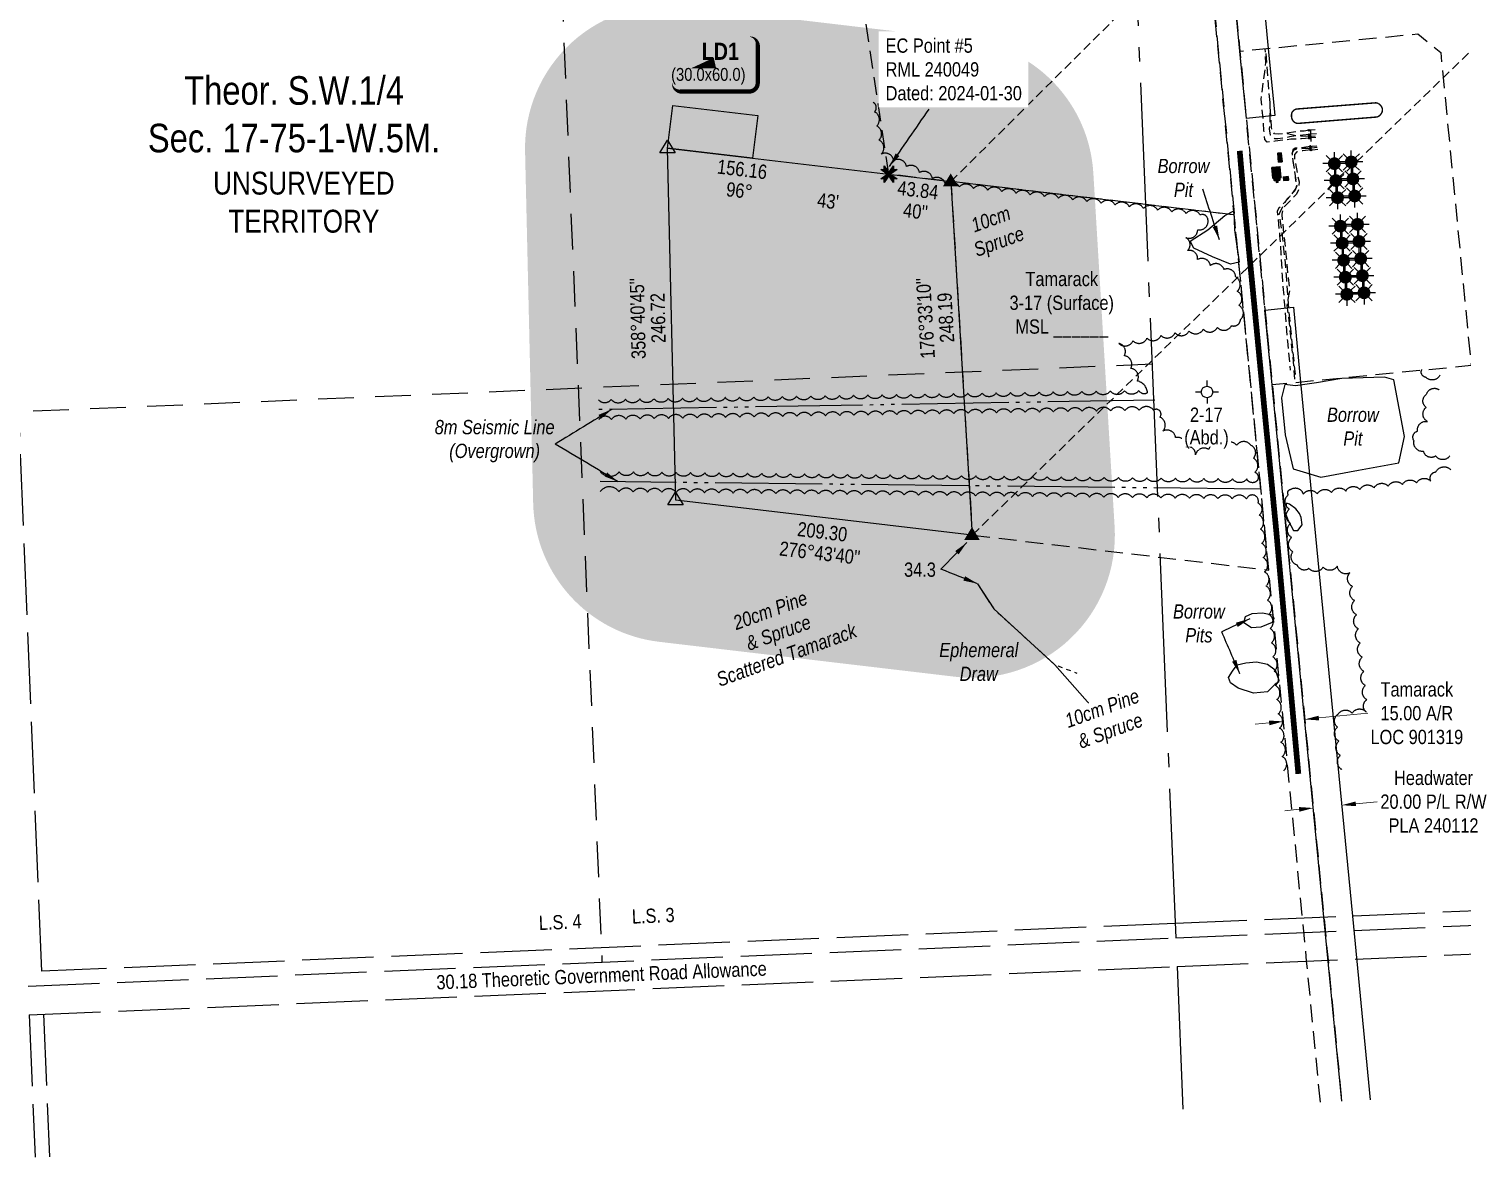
# Model space of a CAD drawing. Extents: x 679917 to 683865, y 6152986 to 6156234.
# Drawn here: x 681271 to 682276, y 6152987 to 6153778 of the extents above; entities that cross this region are included whole.
import ezdxf
from ezdxf.enums import TextEntityAlignment as Align

# ---------------------------------------------------------------- set-up
doc = ezdxf.new("R2010")
doc.units = 0
doc.header["$LTSCALE"] = 5
doc.header["$PDSIZE"] = 0.5
for name, pattern in [('0', [1, 1, 0]), ('foc-ACCESSROAD', [3.75, 2.5, -1.25]), ('foc-LSD', [8, 5, -3]), ('foc-QUARTERLINE', [33, 25, -3, 2, -3]), ('foc-SEISMIC', [20.5, 15, -1, 0.5, -1, 0.5, -1, 0.5, -1]), ('foc-TIELINE', [1.875, 1.25, -0.625]), ('foc-TOPO-ephemeral', [6.25, 3.125, -0.625, 0.625, -0.625, 0.625, -0.625]), ('foc-UNSURVEYED', [12.5, 10, -2.5]), ('UG_PIPE', [1.875, 1.25, -0.625])]:
    doc.linetypes.add(name, pattern=pattern)
doc.layers.get('Defpoints').update_dxf_attribs({"color": 9})
doc.layers.add('AS-PIPE-AG', color=7, linetype='Continuous', true_color=0x7d00fa)
doc.layers.add('AS-STRUCTURE-H', color=7, linetype='Continuous', true_color=0xa8a8a8)
for name, color, linetype in [('AS-PIPE-UG', 44, 'UG_PIPE'), ('AS-ROADS', 254, 'Continuous'), ('AS-SEISMIC', 224, 'foc-SEISMIC'), ('AS-SYMBOL', 7, 'Continuous'), ('C-AR', 13, 'foc-ACCESSROAD'), ('C-SYMBOL', 7, 'Continuous'), ('C-WS', 13, 'foc-ACCESSROAD'), ('F-RW', 190, 'Continuous'), ('F-WS', 190, 'foc-ACCESSROAD'), ('F-WS-S', 8, 'Continuous'), ('L-BD1', 253, 'Continuous'), ('L-MON', 1, 'Continuous'), ('L-QSEC', 8, 'foc-QUARTERLINE'), ('L-ROAD-T', 7, 'Continuous'), ('L-SECTION-LSD', 7, 'foc-LSD'), ('L-TIE', 7, 'foc-TIELINE'), ('L-UNS-T', 3, 'Continuous'), ('L-USEC', 7, 'foc-UNSURVEYED'), ('P-BUFFER-H 30m', 51, 'Continuous'), ('P-PROPOSED', 10, 'Continuous'), ('P-PROPOSED-H', 21, 'Continuous'), ('P-TEMP-BLOCKS', 250, 'Continuous'), ('P-TEMP-H', 41, 'Continuous'), ('P-TEMP_LOG DECK', 46, 'Continuous'), ('T-BUSH', 110, '0'), ('T-BUSH-T', 110, 'Continuous'), ('T-DRAW', 143, 'foc-TOPO-ephemeral'), ('T-WATER', 48, 'Continuous')]:
    doc.layers.add(name, color=color, linetype=linetype)
doc.layers.add('AS-STRUCTURE', color=7, linetype='Continuous', lineweight=30, true_color=0x595959)
for name, color, linetype, lineweight in [('C-AR-T', 13, 'Continuous', 9), ('C-WS-T', 13, 'Continuous', 9), ('F-RW-T', 190, 'Continuous', 9), ('T-TEXT', 48, 'Continuous', 18), ('T-TIE-T', 201, 'Continuous', 18)]:
    doc.layers.add(name, color=color, linetype=linetype, lineweight=lineweight)
doc.styles.add('100L', font='ARIALN.TTF', dxfattribs={"height": 11})
doc.styles.add('175L', font='ARIALN.TTF', dxfattribs={"height": 20})
doc.styles.add('80', font='ARIALN.TTF', dxfattribs={"height": 10})
doc.styles.add('80CG', font='ARIALN.TTF', dxfattribs={"height": 10})
doc.styles.add('80L', font='ARIALN.TTF', dxfattribs={"height": 10})
doc.styles.add('80LS', font='ARIALNI.TTF', dxfattribs={"height": 10})
doc.styles.add('BOLD', font='ARIALNB.TTF')
doc.styles.add('foc-LtypeFont', font='ARIALN.TTF', dxfattribs={"height": 7.35})
doc.linetypes.add('foc-TOPO-flowdirection-NOLINE', pattern='A,0,[">",foc-LtypeFont,S=0.3,R=0,X=0,Y=-0.945],-20,[">",foc-LtypeFont,S=0.3,R=0,X=0,Y=-0.945],0', length=20)
doc.dimstyles.new('Compass 5 000', dxfattribs={"dimscale": 5, "dimtxt": 9, "dimasz": 2, "dimexe": 0.2, "dimexo": 0.0625, "dimgap": 0.5, "dimtad": 0, "dimtih": 1, "dimtoh": 1, "dimzin": 0, "dimdsep": 46, "dimtxsty": '80CG', "dimcen": 0.1, "dimse1": 1, "dimse2": 1, "dimclrd": 256, "dimclrt": 256, "dimaunit": 1, "dimadec": 4, "dimazin": 0, "dimtfac": 0.06, "dimtofl": 0, "dimtmove": 0, "dimatfit": 1, "dimfxl": 0.2, "dimtolj": 1, "dimtzin": 0, "dimlwd": -1, "dimarcsym": 0})

# ---------------------------------------------------------------- blocks, each defined once
blk = doc.blocks.new('*D368')
at = {"layer": 'C-AR-T', "transparency": 16777216}
for p, q in [((682175.2, 6153295.1), (682209.5, 6153298.4)), ((682140.4, 6153291.7), (682130.5, 6153290.7))]:
    blk.add_line(p, q, dxfattribs=at)
for points in [[(682140.2, 6153293.3), (682140.6, 6153290), (682150.4, 6153292.7)], [(682175.1, 6153296.7), (682175.4, 6153293.4), (682165.3, 6153294.1)]]:
    blk.add_solid(points, dxfattribs=at)
at = {"layer": 'Defpoints', "color": 0, "transparency": 16777216}
for p in [(682137.7, 6153423.3), (682152.6, 6153424.7), (682165.3, 6153294.1)]:
    blk.add_point(p, dxfattribs=at)
at = {"layer": 'C-AR-T', "transparency": 16777216, "insert": (682243.9, 6153298.4), "char_height": 10, "attachment_point": 5, "style": '80CG'}
blk.add_mtext('\\A1;Tamarack\\P15.00 A/R\\PLOC 901319', dxfattribs=at)
blk = doc.blocks.new('*D370')
at = {"layer": 'Defpoints', "color": 0, "transparency": 16777216}
for p in [(682190.7, 6153239.5), (682170.8, 6153237.5), (682191.2, 6153234)]:
    blk.add_point(p, dxfattribs=at)
at = {"layer": 'F-RW-T', "transparency": 16777216}
for p, q in [((682161.4, 6153231.1), (682151.4, 6153230.1)), ((682201.2, 6153234.9), (682216, 6153236.4))]:
    blk.add_line(p, q, dxfattribs=at)
for points in [[(682161.2, 6153232.7), (682161.5, 6153229.4), (682171.3, 6153232)], [(682201, 6153236.6), (682201.3, 6153233.3), (682191.2, 6153234)]]:
    blk.add_solid(points, dxfattribs=at)
at = {"layer": 'F-RW-T', "transparency": 16777216, "insert": (682255.6, 6153236.4), "char_height": 10, "attachment_point": 5, "style": '80CG'}
blk.add_mtext('\\A1;Headwater\\P20.00 P/L R/W\\PPLA 240112', dxfattribs=at)
blk = doc.blocks.new('GAS')
h = blk.add_hatch(color=255)
h.dxf.hatch_style = 1
edge = h.paths.add_edge_path()
edge.add_arc((0, 0), 0.9, 0, 360)
for p, q in [((-0.81, 0), (-1.62, 0)), ((-0.57, 0.57), (-1.14, 1.14)), ((0, 0.81), (0, 1.62)), ((0.57, 0.57), (1.14, 1.14)), ((1.62, 0), (0.81, 0)), ((-0.57, -0.57), (-1.14, -1.14)), ((0, -0.81), (0, -1.62)), ((1.14, -1.14), (0.57, -0.57))]:
    blk.add_line(p, q)
blk.add_circle((0, 0), 0.8)
blk = doc.blocks.new('GABD')
for p, q in [((-0.81, 0), (-1.62, 0)), ((0, 0.81), (0, 1.62)), ((1.62, 0), (0.81, 0)), ((0, -0.81), (0, -1.62))]:
    blk.add_line(p, q)
blk.add_circle((0, 0), 0.8)
blk = doc.blocks.new('STRIA')
blk.add_hatch(color=255).paths.add_polyline_path([(-0.04, 1.52), (-1.47, -0.87), (1.39, -0.87)])
blk = doc.blocks.new('STRIAA')
blk.add_blockref('STRIA', (0, 0))
blk = doc.blocks.new('STRIB')
at = {"color": 1}
blk.add_solid([(-1.12, -0.67), (-0.04, 1.13), (1.04, -0.67)], dxfattribs=at)
blk = doc.blocks.new('STRIBB')
blk.add_blockref('STRIB', (0, 0))
blk = doc.blocks.new('STRICC')
for name in ['STRIAA', 'STRIBB']:
    blk.add_blockref(name, (0, 0))
blk = doc.blocks.new('fdspike')
blk.add_blockref('STRICC', (0, 0))
blk = doc.blocks.new('TRIA')
blk.add_hatch(color=255).paths.add_polyline_path([(-0.04, 1.52), (-1.47, -0.87), (1.39, -0.87)])
blk = doc.blocks.new('TRIAA')
blk.add_blockref('TRIA', (0, 0))
blk = doc.blocks.new('TRIB')
at = {"color": 1}
blk.add_lwpolyline([(-1.12, -0.67), (-0.04, 1.13), (1.04, -0.67)], close=True, dxfattribs=at)
blk = doc.blocks.new('TRIBB')
blk.add_blockref('TRIB', (0, 0))
blk = doc.blocks.new('TRICC')
for name in ['TRIAA', 'TRIBB']:
    blk.add_blockref(name, (0, 0))
blk = doc.blocks.new('plspike')
blk.add_blockref('TRICC', (0, 0))
blk = doc.blocks.new('TEMP')
h = blk.add_hatch(color=255)
h.dxf.hatch_style = 1
h.paths.add_polyline_path([(0, 0.25), (-0.67, 1.15), (-0.67, 0.67), (-1.15, 0.67), (-0.25, 0), (-1.15, -0.67), (-0.67, -0.67), (-0.67, -1.15), (0, -0.25), (0.67, -1.15), (0.67, -0.67), (1.15, -0.67), (0.25, 0), (1.15, 0.67), (0.67, 0.67), (0.67, 1.15)])
h.paths.add_polyline_path([(0.57, 0.85), (0.57, 0.57), (0.85, 0.57), (0.08, 0), (0.85, -0.57), (0.57, -0.57), (0.57, -0.85), (0, -0.08), (-0.57, -0.85), (-0.57, -0.57), (-0.85, -0.57), (-0.08, 0), (-0.85, 0.57), (-0.57, 0.57), (-0.57, 0.85), (0, 0.08)], flags=16)
h = blk.add_hatch(color=1)
h.dxf.hatch_style = 1
h.paths.add_polyline_path([(0, 0.08), (-0.57, 0.85), (-0.57, 0.57), (-0.85, 0.57), (-0.08, 0), (-0.85, -0.57), (-0.57, -0.57), (-0.57, -0.85), (0, -0.08), (0.57, -0.85), (0.57, -0.57), (0.85, -0.57), (0.08, 0), (0.85, 0.57), (0.57, 0.57), (0.57, 0.85)])
at = {"color": 1}
for p, q in [((-0.08, 0), (0.08, 0)), ((0, 0.08), (0, -0.08))]:
    blk.add_line(p, q, dxfattribs=at)
at = {"color": 255, "flags": 128}
blk.add_lwpolyline([(-0.25, 0), (-1.15, 0.67), (-0.67, 0.67), (-0.67, 1.15), (0, 0.25), (0.67, 1.15), (0.67, 0.67), (1.15, 0.67), (0.25, 0), (1.15, -0.67), (0.67, -0.67), (0.67, -1.15), (0, -0.25), (-0.67, -1.15), (-0.67, -0.67), (-1.15, -0.67)], close=True, dxfattribs=at)
at = {"color": 1, "flags": 128}
blk.add_lwpolyline([(-0.08, 0), (-0.85, 0.57), (-0.57, 0.57), (-0.57, 0.85), (0, 0.08), (0.57, 0.85), (0.57, 0.57), (0.85, 0.57), (0.08, 0), (0.85, -0.57), (0.57, -0.57), (0.57, -0.85), (0, -0.08), (-0.57, -0.85), (-0.57, -0.57), (-0.85, -0.57)], close=True, dxfattribs=at)
blk = doc.blocks.new('*U474')
at = {"true_color": 0xff8aff}
h = blk.add_hatch(color=211, dxfattribs=at)
edge = h.paths.add_edge_path()
edge.add_line((-24, -20), (24, -20))
edge.add_arc((24, -14), 6, 270, 360)
edge.add_line((30, -14), (30, 12.5))
edge.add_arc((24, 12.5), 6, 0, 90)
edge.add_line((24, 18.5), (-24, 18.5))
edge.add_arc((-24, 12.5), 6, 90, 180)
edge.add_line((-30, 12.5), (-30, -14))
edge.add_arc((-24, -14), 6, 180, 270)
at = {"color": 250, "flags": 128}
blk.add_lwpolyline([(-24, -20, 3, 3, 0), (24, -20, 3, 3, 0.414214), (30, -14, 3, 3, 0), (30, 12.5, 3, 0, 0.414214), (24, 18.5, 0, 0, 0), (-24, 18.5, 0, 0, 0.414214), (-30, 12.5, 0, 0, 0), (-30, -14, 0, 3, 0.414214)], format="xyseb", close=True, dxfattribs=at)
at = {"flags": 128}
blk.add_lwpolyline([(-16.7, -3.7, 0, 7.5, 0), (0, 0, 0, 0, 0)], format="xyseb", dxfattribs=at)
at = {"color": 250}
for tag, p, height, style in [('TEMP_AREA_W1_001', (-9.2, 2.2), 12, 'BOLD'), ('ENTER_TEXT_001', (-30.7, -12.5), 9, '80')]:
    blk.add_attdef(tag, p, '', height=height, dxfattribs=dict(at, style=style))
blk = doc.blocks.new('RISER')
h = blk.add_hatch(color=255)
h.dxf.hatch_style = 1
edge = h.paths.add_edge_path()
edge.add_arc((0, 0), 0.7, 0, 360)
blk.add_hatch(color=13).paths.add_polyline_path([(0.6, -0.2), (-0.6, -0.2, 0.774597)])
at = {"color": 13}
blk.add_line((-0.6, -0.2), (0.6, -0.2), dxfattribs=at)
blk.add_circle((0, 0), 0.6, dxfattribs=at)

msp = doc.modelspace()

# ---------------------------------------------------------------- hatches: boundary and pattern name
at = {"layer": 'AS-STRUCTURE-H'}
h = msp.add_hatch(color=256, dxfattribs=at)
h.dxf.hatch_style = 1
h.paths.add_polyline_path([(682149.432, 6153684.834), (682148.851, 6153690.923), (682146.503, 6153690.852), (682146.969, 6153684.621)])
h = msp.add_hatch(color=256, dxfattribs=at)
h.dxf.hatch_style = 1
h.paths.add_polyline_path([(682142.314, 6153680.909), (682142.944, 6153673.376), (682148.585, 6153673.686), (682147.968, 6153681.317)])
h = msp.add_hatch(color=256, dxfattribs=at)
h.dxf.hatch_style = 1
h.paths.add_polyline_path([(682147.826, 6153673.644), (682147.925, 6153672.003), (682146.468, 6153671.872), (682146.507, 6153670.463), (682145.435, 6153670.397), (682145.343, 6153671.793), (682143.866, 6153671.707), (682143.677, 6153673.416)])
h = msp.add_hatch(color=256, dxfattribs=at)
h.dxf.hatch_style = 1
h.paths.add_polyline_path([(682153.699, 6153674.398), (682150.424, 6153674.137), (682150.677, 6153671.578), (682153.862, 6153671.848)])
at = {"layer": 'P-BUFFER-H 30m'}
h = msp.add_hatch(color=256, dxfattribs=at)
h.dxf.hatch_style = 1
h.paths.add_polyline_path([(682017.117, 6153676.987, 0.36311153), (681929.022, 6153770.276), (681730.421, 6153793.701, 0.45597667), (681618.746, 6153692.097), (681624.43, 6153445.473, 0.37364839), (681712.68, 6153348.477), (681920.516, 6153323.962, 0.46723137), (682032.037, 6153429.274)])
h.paths.add_polyline_path([(681932.229, 6153423.262), (681724.393, 6153447.777), (681718.708, 6153694.401), (681917.309, 6153670.975)], flags=16)
at = {"layer": 'P-PROPOSED-H'}
h = msp.add_hatch(color=256, dxfattribs=at)
h.dxf.hatch_style = 1
h.paths.add_polyline_path([(681917.309, 6153670.975), (681932.229, 6153423.262), (681724.393, 6153447.777), (681718.708, 6153694.401), (681917.297, 6153670.977)])
at = {"layer": 'P-TEMP-H'}
h = msp.add_hatch(color=256, dxfattribs=at)
h.dxf.hatch_style = 1
h.paths.add_polyline_path([(681778.288, 6153687.373), (681718.708, 6153694.401), (681722.222, 6153724.191), (681781.802, 6153717.163)])

# ---------------------------------------------------------------- linework, layer by layer
at = {"layer": 'AS-PIPE-AG', "flags": 128}
for points in [[(682168.34, 6153706.942), (682169.393, 6153707.133), (682172.698, 6153707.389)], [(682173.483, 6153704.368), (682169.633, 6153704.049), (682168.487, 6153703.896)], [(682168.559, 6153702.658), (682169.841, 6153702.743), (682172.699, 6153703.011)], [(682173.06, 6153701.874), (682169.717, 6153701.548), (682168.599, 6153701.49)], [(682169.427, 6153706.896), (682169.665, 6153698.916)], [(682174.098, 6153694.719), (682170.397, 6153694.314), (682169.267, 6153694.231)], [(682169.362, 6153695.534), (682170.464, 6153695.633), (682173.702, 6153695.867)], [(682169.628, 6153693.085), (682170.709, 6153693.189), (682174.556, 6153693.591)]]:
    msp.add_lwpolyline(points, dxfattribs=at)
at = {"layer": 'AS-PIPE-UG', "flags": 128}
for points in [[(682168.586, 6153701.42), (682163.07, 6153700.871), (682155.544, 6153700.638), (682144.618, 6153699.18), (682139.089, 6153698.646), (682137.3, 6153700.352), (682136.66, 6153706.827), (682136.353, 6153713.27), (682134.779, 6153728.75), (682138.145, 6153754.051), (682137.553, 6153764.026)], [(682168.299, 6153706.9), (682165.002, 6153706.309), (682161.238, 6153706.103), (682150.156, 6153704.395), (682146.638, 6153704.083), (682144.223, 6153704.493), (682142.727, 6153706.147), (682141.961, 6153709.099), (682141.025, 6153725.839), (682138.788, 6153753.91), (682138.142, 6153763.777)], [(682168.416, 6153703.818), (682163.897, 6153703.412), (682159.228, 6153702.904), (682154.712, 6153702.365), (682151.173, 6153701.495), (682146.416, 6153700.776), (682144.369, 6153700.789), (682141.408, 6153703.512), (682140.698, 6153707.838), (682141.103, 6153711.021), (682141.15, 6153726.214)], [(682168.525, 6153702.59), (682159.792, 6153702.754), (682153.281, 6153704.293), (682151.198, 6153704.602)], [(682169.22, 6153694.215), (682163.716, 6153694.057), (682159.259, 6153693.635), (682157.338, 6153692.766), (682156.439, 6153690.776), (682157.077, 6153684.925), (682158.279, 6153677.387), (682158.937, 6153671.584), (682159.362, 6153668.591), (682158.965, 6153666.208), (682157.408, 6153663.97), (682155.698, 6153661.848), (682153.058, 6153658.737), (682151.44, 6153656.616), (682147.243, 6153652.222), (682146.072, 6153650.275), (682146.362, 6153646.417), (682147.712, 6153633.036), (682148.653, 6153620.049), (682149.391, 6153605.044), (682150.285, 6153595.001), (682151.022, 6153584.767), (682152.234, 6153571.792), (682153.138, 6153559.089), (682155.097, 6153538.813)], [(682169.221, 6153695.522), (682163.068, 6153694.684), (682158.652, 6153694.305), (682156.932, 6153693.28), (682156.297, 6153690.116), (682157.757, 6153680.002), (682159.733, 6153668.044), (682158.424, 6153664.519), (682154.907, 6153660.557), (682151.457, 6153656.418), (682147.189, 6153647.936), (682149.086, 6153636.228), (682151.28, 6153617.042), (682152.215, 6153605.684), (682154.084, 6153580.049), (682155.962, 6153561.91), (682158.697, 6153534.378)], [(682169.625, 6153693.079), (682163.975, 6153692.542), (682159.879, 6153691.711), (682158.218, 6153689.796), (682158.124, 6153686.481), (682161.323, 6153670.704), (682161.04, 6153665.333), (682159.471, 6153662.139), (682154.076, 6153656.413), (682150.2, 6153652.368), (682149.216, 6153648.196), (682149.789, 6153641.784), (682150.676, 6153632.961), (682152.129, 6153619.991), (682153.457, 6153605.174), (682154.715, 6153595.538), (682152.871, 6153584.147), (682154.309, 6153571.693), (682155.65, 6153559.704), (682157.724, 6153539.588), (682158.051, 6153532.269)]]:
    msp.add_lwpolyline(points, dxfattribs=at)
at = {"layer": 'AS-ROADS', "const_width": 4, "flags": 128}
msp.add_lwpolyline([(682160.842, 6153255.904), (682145.284, 6153426.897), (682121.946, 6153666.687), (682119.728, 6153692.493)], dxfattribs=at)
at = {"layer": 'AS-SEISMIC', "flags": 128}
for points in [[(682060.301, 6153517.79), (681670.339, 6153511.128)], [(682134.571, 6153455.443), (681671.503, 6153460.722)]]:
    msp.add_lwpolyline(points, dxfattribs=at)
at = {"layer": 'AS-STRUCTURE', "const_width": 1, "flags": 128}
msp.add_lwpolyline([(682160.135, 6153711.66, -0.118421), (682157.994, 6153712.605, -0.08954864), (682156.523, 6153714.475, -0.15328362), (682156.207, 6153718.878, -0.15065303), (682157.725, 6153720.905, -0.12894892), (682159.701, 6153721.78), (682179.363, 6153723.325), (682215.349, 6153726.144, -0.08203795), (682216.888, 6153725.603, -0.12826505), (682218.702, 6153724.048, -0.15885654), (682219.757, 6153721.471, -0.15269846), (682219.251, 6153719.061, -0.08978344), (682217.663, 6153717.123, -0.10982891), (682215.968, 6153716.177)], format="xyb", close=True, dxfattribs=at)
at = {"layer": 'AS-STRUCTURE', "flags": 128}
for points in [[(682149.432, 6153684.834), (682148.851, 6153690.923), (682146.503, 6153690.852), (682146.969, 6153684.621)], [(682142.314, 6153680.909), (682142.944, 6153673.376), (682148.585, 6153673.686), (682147.968, 6153681.317)], [(682147.826, 6153673.644), (682147.925, 6153672.003), (682146.468, 6153671.872), (682146.507, 6153670.463), (682145.435, 6153670.397), (682145.343, 6153671.793), (682143.866, 6153671.707), (682143.677, 6153673.416)], [(682153.699, 6153674.398), (682150.424, 6153674.137), (682150.677, 6153671.578), (682153.862, 6153671.848)]]:
    msp.add_lwpolyline(points, close=True, dxfattribs=at)
at = {"layer": 'C-AR', "flags": 128}
msp.add_lwpolyline([(682176.255, 6153025.973), (682166.665, 6153124.75), (682163.745, 6153154.826), (682115.91, 6153647.55), (682100.1, 6153810.4), (682092.87, 6153886.35), (682087.111, 6153946.843), (682077.623, 6154046.522), (682072.482, 6154100.519), (682070.107, 6154120.456), (682064.24, 6154180.945), (682063.92, 6154205.349), (682079.24, 6154197.462), (682079.229, 6154181.8), (682085.607, 6154120.91), (682087.507, 6154100.959), (682092.553, 6154047.943), (682102.117, 6153947.474), (682119.837, 6153762.32), (682142.542, 6153528.444), (682178.753, 6153155.457), (682181.673, 6153125.382), (682191.261, 6153026.617)], dxfattribs=at)
at = {"layer": 'C-WS', "flags": 128}
msp.add_lwpolyline([(681932.235, 6153423.254), (682140.075, 6153398.746), (682115.921, 6153647.546), (681917.319, 6153670.965)], close=True, dxfattribs=at)
at = {"layer": 'F-RW'}
msp.add_lwpolyline([(682144.311, 6153717.179), (682124.407, 6153715.246), (682119.837, 6153762.32), (682102.117, 6153947.474), (682092.553, 6154047.943), (682087.507, 6154100.959), (682087.24, 6154103.756), (682107.273, 6154104.335), (682107.539, 6154101.546), (682112.461, 6154049.838), (682122.126, 6153948.316), (682134.936, 6153813.749), (682139.741, 6153764.253), (682144.311, 6153717.179)], close=True, dxfattribs=at)
msp.add_lwpolyline([(682191.261, 6153026.617), (682178.753, 6153155.457), (682142.542, 6153528.444), (682137.448, 6153580.917), (682157.352, 6153582.85), (682162.446, 6153530.377), (682198.763, 6153156.299), (682211.269, 6153027.476)], dxfattribs=at)
at = {"layer": 'F-WS'}
msp.add_lwpolyline([(682100.1, 6153810.4), (682115.91, 6153647.55), (681873.78, 6153676.11), (681843.42, 6153875), (682092.87, 6153886.35), (682100.1, 6153810.4)], close=True, dxfattribs=at)
msp.add_lwpolyline([(682100.1, 6153810.4), (682115.91, 6153647.55), (681873.78, 6153676.11), (681843.42, 6153875), (682092.87, 6153886.35), (682100.1, 6153810.4)], close=True, dxfattribs=at)
at = {"layer": 'F-WS', "flags": 128}
msp.add_lwpolyline([(682142.542, 6153528.444), (682119.837, 6153762.32), (682244.612, 6153774.436), (682260.646, 6153761.428), (682281.95, 6153541.983), (682142.542, 6153528.444)], close=True, dxfattribs=at)
at = {"layer": 'L-QSEC', "flags": 128}
for points in [[(682043.245, 6153904.971), (682074.955, 6153141.025)], [(682075.789, 6153120.927), (682079.935, 6153021.025)]]:
    msp.add_lwpolyline(points, dxfattribs=at)
at = {"layer": 'L-SECTION-LSD', "flags": 128}
for points in [[(681639.348, 6153928.004), (681672.64, 6153124.099)], [(682058.271, 6153542.971), (681253.728, 6153509.122)]]:
    msp.add_lwpolyline(points, dxfattribs=at)
at = {"layer": 'L-TIE'}
for p, q in [((682670.239, 6154139.619), (681932.229, 6153423.262)), ((682380.741, 6154131.129), (681917.309, 6153670.975))]:
    msp.add_line(p, q, dxfattribs=at)
at = {"layer": 'L-USEC', "flags": 128}
for points in [[(681279.969, 6153117.643), (681247.167, 6153911.504)], [(682311.976, 6153161.061), (682074.537, 6153151.073)], [(682074.537, 6153151.073), (681279.969, 6153117.643)], [(682074.944, 6153141.024), (682312.695, 6153151.026)], [(681270.337, 6153107.173), (682074.944, 6153141.024)], [(682075.789, 6153120.927), (682314.134, 6153130.954)], [(681271.167, 6153087.076), (682075.789, 6153120.927)], [(681271.168, 6153087.06), (681275.291, 6152987.277)], [(681281.215, 6153087.499), (681285.338, 6152987.709)]]:
    msp.add_lwpolyline(points, dxfattribs=at)
at = {"layer": 'P-PROPOSED', "flags": 128}
msp.add_lwpolyline([(681917.309, 6153670.975), (681932.229, 6153423.262), (681724.393, 6153447.777), (681718.708, 6153694.401), (681917.297, 6153670.977)], close=True, dxfattribs=at)
at = {"layer": 'P-TEMP_LOG DECK', "flags": 128}
msp.add_lwpolyline([(681778.288, 6153687.373), (681718.708, 6153694.401), (681722.222, 6153724.191), (681781.802, 6153717.163)], close=True, dxfattribs=at)
at = {"layer": 'T-BUSH', "flags": 128}
for points in [[(682055.054, 6153522.935, 0.34212399), (682047.983, 6153531.193, 0.52056705), (682043.4, 6153540.08, 0.52056705), (682038.817, 6153548.967, 0.52056705), (682035.056, 6153557.453, 0.52056705), (682044.879, 6153559.317, 0.52056705), (682054.703, 6153561.181, 0.52056705), (682064.526, 6153563.045, 0.52056705), (682074.35, 6153564.909, 0.52056705), (682084.253, 6153566.262, 0.52056705), (682094.178, 6153567.479, 0.52056705), (682104.1, 6153568.712, 0.52056705), (682114.012, 6153570.032, 0.52056705), (682120.241, 6153574.256, 0.52056705), (682119.153, 6153584.195, 0.52056705), (682118.03, 6153594.131, 0.52056705), (682116.908, 6153604.066, 0.52056705), (682108.809, 6153609.332, 0.52056705), (682099.199, 6153612.095, 0.52056705), (682090.219, 6153616.297, 0.52056705), (682083.112, 6153622.587, 0.52056705), (682082.033, 6153631.572, 0.52056705), (682090.282, 6153637.223, 0.52056705), (682097.511, 6153643.951, 0.52056705), (682091.989, 6153647.564, 0.52056705), (682082.038, 6153648.535, 0.52056705), (682072.107, 6153649.699, 0.52056705), (682062.181, 6153650.906, 0.52056705), (682052.256, 6153652.113, 0.52056705), (682042.33, 6153653.321, 0.52056705), (682032.404, 6153654.528, 0.52056705), (682022.478, 6153655.735, 0.52056705), (682012.553, 6153656.942, 0.52056705), (682002.625, 6153658.131, 0.52056705), (681992.693, 6153659.287, 0.52056705), (681982.761, 6153660.443, 0.52056705), (681972.829, 6153661.599, 0.52056705), (681962.897, 6153662.755, 0.52056705), (681952.964, 6153663.897, 0.52056705), (681943.024, 6153664.978, 0.52056705), (681933.083, 6153666.06, 0.52056705), (681923.143, 6153667.141, 0.52056705), (681913.387, 6153668.887, 0.52056705), (681904.311, 6153673.083, 0.52056705), (681895.235, 6153677.278, 0.52056705), (681886.159, 6153681.474, 0.52056705), (681877.083, 6153685.67, 0.52056705), (681868.418, 6153690.176, 0.52056705), (681866.854, 6153700.052, 0.52056705), (681865.29, 6153709.928, 0.52056705), (681863.725, 6153719.804, 0.52056705), (681862.667, 6153726.483)], [(682260.225, 6153535.391, -0.52056705), (682250.364, 6153533.74, -0.52056705), (682247.391, 6153539.26, -0.52056705)], [(682055.054, 6153522.935, -0.46192101), (682049.027, 6153524.597, -0.52056705), (682039.03, 6153524.427, -0.52056705), (682029.032, 6153524.256, -0.52056705), (682019.035, 6153524.085, -0.52056705), (682009.037, 6153523.914, -0.52056705), (681999.04, 6153523.743, -0.52056705), (681989.043, 6153523.573, -0.52056705), (681979.045, 6153523.402, -0.52056705), (681969.048, 6153523.231, -0.52056705), (681959.05, 6153523.06, -0.52056705), (681949.053, 6153522.889, -0.52056705), (681939.055, 6153522.719, -0.52056705), (681929.058, 6153522.548, -0.52056705), (681919.061, 6153522.377, -0.52056705), (681909.063, 6153522.206, -0.52056705), (681899.066, 6153522.036, -0.52056705), (681889.068, 6153521.865, -0.52056705), (681879.071, 6153521.694, -0.52056705), (681869.073, 6153521.523, -0.52056705), (681859.076, 6153521.352, -0.52056705), (681849.079, 6153521.182, -0.52056705), (681839.081, 6153521.011, -0.52056705), (681829.084, 6153520.84, -0.52056705), (681819.086, 6153520.669, -0.52056705), (681809.089, 6153520.498, -0.52056705), (681799.091, 6153520.328, -0.52056705), (681789.094, 6153520.157, -0.52056705), (681779.097, 6153519.986, -0.52056705), (681769.099, 6153519.815, -0.52056705), (681759.102, 6153519.645, -0.52056705), (681749.104, 6153519.474, -0.52056705), (681739.107, 6153519.303, -0.52056705), (681729.109, 6153519.132, -0.52056705), (681719.112, 6153518.961, -0.52056705), (681709.115, 6153518.791, -0.52056705), (681699.117, 6153518.62, -0.52056705), (681689.12, 6153518.449, -0.52056705), (681679.122, 6153518.278, -0.52056705), (681670.22, 6153518.126)], [(682267.107, 6153478.807, -0.52056705), (682257.11, 6153478.628, -0.52056705), (682248.618, 6153481.903, -0.52056705), (682241.943, 6153489.348, -0.52056705), (682244.374, 6153496.098, -0.52056705), (682251.293, 6153502.781, -0.52056705), (682250.376, 6153512.738, -0.52056705), (682250.718, 6153521.889, -0.52056705), (682259.571, 6153525.032, -0.52056705)], [(682059.264, 6153510.772, 0.52056705), (682049.266, 6153510.601, 0.52056705), (682039.269, 6153510.43, 0.52056705), (682029.271, 6153510.259, 0.52056705), (682019.274, 6153510.089, 0.52056705), (682009.277, 6153509.918, 0.52056705), (681999.279, 6153509.747, 0.52056705), (681989.282, 6153509.576, 0.52056705), (681979.284, 6153509.405, 0.52056705), (681969.287, 6153509.235, 0.52056705), (681959.289, 6153509.064, 0.52056705), (681949.292, 6153508.893, 0.52056705), (681939.295, 6153508.722, 0.52056705), (681929.297, 6153508.551, 0.52056705), (681919.3, 6153508.381, 0.52056705), (681909.302, 6153508.21, 0.52056705), (681899.305, 6153508.039, 0.52056705), (681889.307, 6153507.868, 0.52056705), (681879.31, 6153507.698, 0.52056705), (681869.313, 6153507.527, 0.52056705), (681859.315, 6153507.356, 0.52056705), (681849.318, 6153507.185, 0.52056705), (681839.32, 6153507.014, 0.52056705), (681829.323, 6153506.844, 0.52056705), (681819.325, 6153506.673, 0.52056705), (681809.328, 6153506.502, 0.52056705), (681799.331, 6153506.331, 0.52056705), (681789.333, 6153506.16, 0.52056705), (681779.336, 6153505.99, 0.52056705), (681769.338, 6153505.819, 0.52056705), (681759.341, 6153505.648, 0.52056705), (681749.343, 6153505.477, 0.52056705), (681739.346, 6153505.307, 0.52056705), (681729.349, 6153505.136, 0.52056705), (681719.351, 6153504.965, 0.52056705), (681709.354, 6153504.794, 0.52056705), (681699.356, 6153504.623, 0.52056705), (681689.359, 6153504.453, 0.52056705), (681679.361, 6153504.282, 0.52056705), (681670.459, 6153504.13)], [(682132.356, 6153461.821, 0.49573972), (682130.351, 6153467.177, 0.52056705), (682129.362, 6153477.127, 0.52056705), (682127.557, 6153486.174, 0.52056705), (682117.558, 6153486.15, 0.52056705), (682107.599, 6153485.712, 0.52056705), (682097.949, 6153483.269, 0.52056705), (682088.734, 6153479.386, 0.52056705), (682082.069, 6153485.071, 0.52056705), (682074.801, 6153491.578, 0.52056705), (682065.896, 6153496.127, 0.52056705), (682063.83, 6153505.893, 0.86486657), (682059.264, 6153510.772)], [(682191.311, 6153258.946, -0.52056705), (682190.293, 6153268.892, -0.52056705), (682189.274, 6153278.839, -0.52056705), (682188.256, 6153288.786, -0.52056705), (682188.576, 6153297.618, -0.52056705), (682198.544, 6153298.412, -0.52056705), (682208.511, 6153299.207, -0.52056705), (682208.912, 6153307.913, -0.52056705), (682207.822, 6153317.852, -0.52056705), (682206.731, 6153327.791, -0.52056705), (682205.614, 6153337.727, -0.52056705), (682204.269, 6153347.635, -0.52056705), (682202.924, 6153357.543, -0.52056705), (682201.579, 6153367.451, -0.52056705), (682200.234, 6153377.359, -0.52056705), (682198.889, 6153387.267, -0.52056705), (682196.912, 6153396.738, -0.52056705), (682188.122, 6153401.503, -0.52056705), (682178.21, 6153400.82, -0.52056705), (682168.253, 6153399.912, -0.52056705), (682160.199, 6153402.132, -0.52056705), (682156.97, 6153411.523, -0.52056705), (682156.162, 6153421.489, -0.52056705), (682155.354, 6153431.455, -0.52056705), (682154.546, 6153441.421, -0.52056705), (682153.738, 6153451.387, -0.52056705), (682155.611, 6153455.347, -0.52056705), (682164.199, 6153451.812, -0.52056705), (682174.169, 6153452.119, -0.52056705), (682184.119, 6153453.114, -0.52056705), (682194.066, 6153454.131, -0.52056705), (682204.009, 6153455.185, -0.52056705), (682213.941, 6153456.333, -0.52056705), (682223.874, 6153457.481, -0.52056705), (682233.807, 6153458.629, -0.52056705), (682243.74, 6153459.777, -0.52056705), (682253.672, 6153460.925, -0.52056705), (682257.259, 6153467.545, -0.52056705), (682267.825, 6153468.981, -0.52056705)], [(682132.356, 6153461.821, -0.57052612), (682124.652, 6153462.556, -0.52056705), (682114.654, 6153462.67, -0.52056705), (682104.656, 6153462.784, -0.52056705), (682094.657, 6153462.898, -0.52056705), (682084.659, 6153463.012, -0.52056705), (682074.661, 6153463.126, -0.52056705), (682064.663, 6153463.24, -0.52056705), (682054.665, 6153463.354, -0.52056705), (682044.666, 6153463.468, -0.52056705), (682034.668, 6153463.582, -0.52056705), (682024.67, 6153463.696, -0.52056705), (682014.672, 6153463.809, -0.52056705), (682004.673, 6153463.923, -0.52056705), (681994.675, 6153464.037, -0.52056705), (681984.677, 6153464.151, -0.52056705), (681974.679, 6153464.265, -0.52056705), (681964.68, 6153464.379, -0.52056705), (681954.682, 6153464.493, -0.52056705), (681944.684, 6153464.607, -0.52056705), (681934.686, 6153464.721, -0.52056705), (681924.687, 6153464.835, -0.52056705), (681914.689, 6153464.949, -0.52056705), (681904.691, 6153465.063, -0.52056705), (681894.693, 6153465.177, -0.52056705), (681884.694, 6153465.291, -0.52056705), (681874.696, 6153465.405, -0.52056705), (681864.698, 6153465.519, -0.52056705), (681854.7, 6153465.633, -0.52056705), (681844.702, 6153465.747, -0.52056705), (681834.703, 6153465.861, -0.52056705), (681824.705, 6153465.975, -0.52056705), (681814.707, 6153466.089, -0.52056705), (681804.709, 6153466.203, -0.52056705), (681794.71, 6153466.317, -0.52056705), (681784.712, 6153466.431, -0.52056705), (681774.714, 6153466.545, -0.52056705), (681764.716, 6153466.659, -0.52056705), (681754.717, 6153466.773, -0.52056705), (681744.719, 6153466.887, -0.52056705), (681734.721, 6153467.001, -0.52056705), (681724.723, 6153467.115, -0.52056705), (681714.724, 6153467.229, -0.52056705), (681704.726, 6153467.343, -0.52056705), (681694.728, 6153467.457, -0.52056705), (681684.73, 6153467.571, -0.52056705), (681671.583, 6153467.72)], [(682132.592, 6153445.635, 0.99123745), (682124.493, 6153448.558, 0.52056705), (682114.494, 6153448.672, 0.52056705), (682104.496, 6153448.786, 0.52056705), (682094.498, 6153448.9, 0.52056705), (682084.5, 6153449.014, 0.52056705), (682074.501, 6153449.128, 0.52056705), (682064.503, 6153449.242, 0.52056705), (682054.505, 6153449.356, 0.52056705), (682044.507, 6153449.47, 0.52056705), (682034.508, 6153449.584, 0.52056705), (682024.51, 6153449.698, 0.52056705), (682014.512, 6153449.812, 0.52056705), (682004.514, 6153449.926, 0.52056705), (681994.516, 6153450.04, 0.52056705), (681984.517, 6153450.154, 0.52056705), (681974.519, 6153450.268, 0.52056705), (681964.521, 6153450.382, 0.52056705), (681954.523, 6153450.496, 0.52056705), (681944.524, 6153450.61, 0.52056705), (681934.526, 6153450.724, 0.52056705), (681924.528, 6153450.838, 0.52056705), (681914.53, 6153450.952, 0.52056705), (681904.531, 6153451.066, 0.52056705), (681894.533, 6153451.18, 0.52056705), (681884.535, 6153451.294, 0.52056705), (681874.537, 6153451.408, 0.52056705), (681864.538, 6153451.522, 0.52056705), (681854.54, 6153451.636, 0.52056705), (681844.542, 6153451.749, 0.52056705), (681834.544, 6153451.863, 0.52056705), (681824.545, 6153451.977, 0.52056705), (681814.547, 6153452.091, 0.52056705), (681804.549, 6153452.205, 0.52056705), (681794.551, 6153452.319, 0.52056705), (681784.553, 6153452.433, 0.52056705), (681774.554, 6153452.547, 0.52056705), (681764.556, 6153452.661, 0.52056705), (681754.558, 6153452.775, 0.52056705), (681744.56, 6153452.889, 0.52056705), (681734.561, 6153453.003, 0.52056705), (681724.563, 6153453.117, 0.52056705), (681714.565, 6153453.231, 0.52056705), (681704.567, 6153453.345, 0.52056705), (681694.568, 6153453.459, 0.52056705), (681684.57, 6153453.573, 0.52056705), (681671.423, 6153453.723, 0.52056705)], [(682150.557, 6153258.175, 0.52056705), (682149.608, 6153268.129, 0.52056705), (682148.659, 6153278.083, 0.52056705), (682147.71, 6153288.037, 0.52056705), (682146.761, 6153297.99, 0.52056705), (682145.812, 6153307.944, 0.52056705), (682144.863, 6153317.898, 0.52056705), (682143.914, 6153327.852, 0.52056705), (682142.965, 6153337.805, 0.52056705), (682142.016, 6153347.759, 0.52056705), (682141.066, 6153357.713, 0.52056705), (682140.106, 6153367.665, 0.52056705), (682139.14, 6153377.617, 0.52056705), (682138.173, 6153387.57, 0.52056705), (682137.207, 6153397.522, 0.52056705), (682136.241, 6153407.474, 0.52056705), (682135.275, 6153417.426, 0.52056705), (682134.309, 6153427.378, 0.52056705), (682133.32, 6153437.328, 0.59491499), (682132.592, 6153445.635)]]:
    msp.add_lwpolyline(points, format="xyb", dxfattribs=at)
at = {"layer": 'T-DRAW', "color": 48, "flags": 128}
msp.add_lwpolyline([(681935.919, 6153389.187), (681947.358, 6153371.528), (681990.192, 6153332.373), (682005.575, 6153326.582)], dxfattribs=at)
at = {"layer": 'T-DRAW', "color": 48, "linetype": 'foc-TOPO-flowdirection-NOLINE', "flags": 128}
msp.add_lwpolyline([(681935.919, 6153389.187), (681947.358, 6153371.528), (681990.192, 6153332.373), (682032.275, 6153284.616)], dxfattribs=at)
at = {"layer": 'T-WATER', "flags": 128}
for points in [[(682113.3, 6153613.077), (682100.768, 6153618.301), (682087.67, 6153624.316), (682085.033, 6153629.084), (682097.424, 6153637.123), (682109.346, 6153647.201), (682115.654, 6153650.407), (682116.04, 6153637.194), (682119.41, 6153614.447)], [(682151.468, 6153528.701), (682149.121, 6153519.307), (682151.582, 6153493.501), (682157.149, 6153469.705), (682176.535, 6153463.848), (682203.043, 6153468.796), (682231.351, 6153473.979), (682235.164, 6153492.415), (682227.87, 6153531.955), (682221.237, 6153533.982), (682191.419, 6153532.959), (682173.561, 6153529.868), (682158.957, 6153527.72), (682151.468, 6153528.701)], [(682160.508, 6153426.574), (682163.51, 6153430.378), (682162.761, 6153435.645), (682161.68, 6153438.352), (682158.984, 6153441.696), (682154.628, 6153445.005), (682152.624, 6153445.679), (682151.273, 6153439.476), (682153.787, 6153433.384), (682157.325, 6153426.389)], [(682142.535, 6153362.021), (682134.642, 6153358.679), (682127.985, 6153358.358), (682122.698, 6153361.767), (682123.68, 6153366.265), (682128.473, 6153368.367), (682135.727, 6153368.774), (682142.668, 6153367.358), (682143.723, 6153364.795), (682142.535, 6153362.021)], [(682146.979, 6153320.263), (682144.657, 6153318.699), (682139.286, 6153313.535), (682129.349, 6153312.516), (682118.59, 6153315.893), (682113.241, 6153319.81), (682111.963, 6153323.432), (682114.704, 6153328.016), (682118.046, 6153332.421), (682124.047, 6153333.763), (682131.422, 6153334.544), (682139.278, 6153332.821), (682144.508, 6153328.835), (682147.112, 6153321.597)]]:
    msp.add_lwpolyline(points, close=True, dxfattribs=at)

# ---------------------------------------------------------------- block references
at = {"layer": 'AS-SYMBOL', "xscale": 0.99988876, "yscale": 0.99988876, "zscale": 0.99988876}
for p in [(682168.298, 6153706.893), (682168.461, 6153703.84), (682168.519, 6153702.593), (682168.585, 6153701.422), (682169.271, 6153694.194), (682169.28, 6153695.522), (682169.596, 6153693.121)]:
    msp.add_blockref('RISER', p, dxfattribs=at)
at = {"layer": 'F-WS-S', "xscale": 4.999443799999971, "yscale": 4.999443799999971, "zscale": 4.999443799999971}
for name, p in [('GAS', (682186.09, 6153683.522)), ('GAS', (682197.934, 6153684.683)), ('GAS', (682199.123, 6153672.809)), ('GAS', (682187.153, 6153671.644)), ('GAS', (682188.346, 6153659.659)), ('GAS', (682200.317, 6153660.824)), ('GAS', (682190.314, 6153639.683)), ('GAS', (682202.28, 6153640.96)), ('GAS', (682191.503, 6153627.81)), ('GAS', (682203.347, 6153628.97)), ('GAS', (682192.57, 6153615.82)), ('GAS', (682204.541, 6153616.985)), ('GAS', (682193.759, 6153603.946)), ('GAS', (682205.734, 6153605)), ('GAS', (682194.889, 6153591.958)), ('GAS', (682206.865, 6153593.013)), ('GABD', (682096.815, 6153523.501, 779.409))]:
    msp.add_blockref(name, p, dxfattribs=at)
at = {"layer": 'L-MON'}
for name, p, xscale, yscale, zscale in [('plspike', (681718.708, 6153694.401), 4.999443799999997, 4.999443799999997, 4.999443799999997), ('TEMP', (681873.78, 6153676.11), 4.999443799999997, 4.999443799999997, 4.999443799999997), ('fdspike', (681917.309, 6153670.975), 4.999443799999996, 4.999443799999996, 4.999443799999996), ('plspike', (681724.393, 6153447.777), 4.999443799999997, 4.999443799999997, 4.999443799999997), ('fdspike', (681932.229, 6153423.262), 4.999443799999996, 4.999443799999996, 4.999443799999996)]:
    msp.add_blockref(name, p, dxfattribs=dict(at, xscale=xscale, yscale=yscale, zscale=zscale))
at = {"layer": 'P-TEMP-BLOCKS', "xscale": 0.99988876, "yscale": 0.99988876, "zscale": 0.99988876}
msp.add_blockref('*U474', (681751.842, 6153754.028), dxfattribs=at).add_auto_attribs({'TEMP_AREA_W1_001': 'LD1', 'ENTER_TEXT_001': '(30.0x60.0)'})

# ---------------------------------------------------------------- texts
at = {"layer": 'AS-SEISMIC', "insert": (681597.419, 6153503.916), "char_height": 9.99889, "width": 83.8492, "attachment_point": 2, "style": '80LS'}
msp.add_mtext('8m Seismic Line\\P(Overgrown)', dxfattribs=at)
at = {"layer": 'C-SYMBOL', "color": 3, "insert": (681456.807, 6153744.772), "char_height": 19.99778, "width": 367.25716, "attachment_point": 2, "style": '175L'}
msp.add_mtext('Theor. S.W.1/4\\PSec. 17-75-1-W.5M.', dxfattribs=at)
at = {"layer": 'C-WS-T', "insert": (681994.972, 6153607.691), "char_height": 9.99889, "width": 72.6158, "attachment_point": 2, "style": '80L'}
msp.add_mtext('Tamarack\\P3-17 (Surface)\\PMSL ______', dxfattribs=at)
at = {"layer": 'F-RW-T', "style": '80CG'}
msp.add_text('2-17', height=9.9989, dxfattribs=at).set_placement((682084.879, 6153502.596))
at = {"layer": 'L-BD1', "style": '80L'}
msp.add_text("43'", height=9.9989, rotation=353.2749, dxfattribs=at).set_placement((681823.133, 6153653.171))
for s, height, rotation, p in [("358°40'45''", 9.99889, 91.3194, (681697.709, 6153574.987)), ('246.72', 9.9989, 91.3194, (681711.954, 6153575.315)), ('209.30', 9.9989, 353.2749, (681827.143, 6153425.578)), ("276°43'40''", 9.99889, 353.2749, (681825.387, 6153410.683))]:
    msp.add_text(s, height=height, rotation=rotation, dxfattribs=at).set_placement(p, align=Align.MIDDLE)
at = {"layer": 'L-BD1', "char_height": 9.99889, "attachment_point": 1, "style": '80L'}
for s, insert, width, rotation, line_spacing_factor in [('\\pi8.33352;156.16\\P\\pi16.49428;96°', (681745.867, 6153687.533), 49.93073, 353.2749, 0.9), ("\\pi0.11479;43.84\\P\\pi5.88154;40''", (681880.435, 6153671.661), 28.20055, 353.2749, 0.9), ("\\pi0.66384;176°33'10''\\P\\pi11.0515;248.19 ", (681896.177, 6153545.924), 56.3011, 93.4459, 0.855)]:
    msp.add_mtext(s, dxfattribs=dict(at, insert=insert, width=width, rotation=rotation, line_spacing_factor=line_spacing_factor))
at = {"layer": 'L-ROAD-T', "style": '80L'}
msp.add_text('30.18 Theoretic Government Road Allowance', height=9.99889, rotation=2.40888, dxfattribs=at).set_placement((681672.349, 6153114.727), align=Align.MIDDLE_CENTER)
at = {"layer": 'L-UNS-T', "color": 3, "insert": (681463.665, 6153656.389), "char_height": 15.99822, "attachment_point": 5, "style": '80L'}
msp.add_mtext_dynamic_manual_height_columns('UNSURVEYED TERRITORY', width=126.39969, gutter_width=47.495, heights=[0], dxfattribs=at)
at = {"layer": 'T-BUSH-T', "attachment_point": 2, "rotation": 20, "style": '80LS'}
for s, insert, char_height, width in [('10cm\\PSpruce', (681943.461, 6153649.376), 9.9989, 36.10553), ('20cm Pine\\P& Spruce\\PScattered Tamarack', (681788.87, 6153375.242), 9.99889, 114.07207)]:
    msp.add_mtext(s, dxfattribs=dict(at, insert=insert, char_height=char_height, width=width))
at = {"layer": 'T-TEXT', "width": 36.99902, "attachment_point": 2, "style": '80LS'}
for s, insert, char_height in [('Borrow Pit', (682080.298, 6153686.865), 9.9989), ('Borrow Pit', (682199.073, 6153512.592), 9.9989), ('Borrow Pits', (682091.105, 6153374.724), 9.99889), ('Ephemeral Draw', (681936.796, 6153347.709), 9.99889)]:
    msp.add_mtext(s, dxfattribs=dict(at, insert=insert, char_height=char_height))
at = {"layer": 'T-TIE-T', "insert": (681895.597, 6153404.032), "char_height": 9.9989, "width": 21.85064, "attachment_point": 2, "style": '80L'}
msp.add_mtext('34.3', dxfattribs=at)

# ---------------------------------------------------------------- dimensions: what is measured, and where the dimension line sits
at = {"layer": 'C-AR-T'}
dim = msp.add_linear_dim(base=(682165.291, 6153294.099), p1=(682137.688, 6153423.289), p2=(682152.623, 6153424.737), angle=5.538898, text='Tamarack\\P15.00 A/R\\PLOC 901319', dimstyle='Compass 5 000', dxfattribs=at)
dim.commit()
dim.dimension.update_dxf_attribs({"geometry": '*D368', "text_midpoint": (682243.854, 6153298.39), "dimtype": 161})
at = {"layer": 'F-RW-T'}
dim = msp.add_linear_dim(base=(682191.223, 6153233.96), p1=(682170.785, 6153237.528), p2=(682190.689, 6153239.46), angle=5.54508, text='Headwater\\P20.00 P/L R/W\\PPLA 240112', dimstyle='Compass 5 000', dxfattribs=at)
dim.commit()
dim.dimension.update_dxf_attribs({"geometry": '*D370', "text_midpoint": (682255.562, 6153236.368), "dimtype": 161})

# ---------------------------------------------------------------- leaders
at = {"layer": 'AS-SEISMIC', "path_type": 1}
for points in [[(681679.578, 6153511.286), (681639.882, 6153487.063)], [(681684.005, 6153460.579), (681639.882, 6153487.063)]]:
    msp.add_leader(points, dimstyle='Compass 5 000', override={"dimgap": 0.5, "dimtad": 0}, dxfattribs=at)
at = {"layer": 'T-TEXT', "path_type": 1}
for points in [[(682105.487, 6153630.075), (682093.8, 6153665.695)], [(682126.743, 6153364.625), (682107.177, 6153355.43)], [(682119.837, 6153325.992), (682107.177, 6153355.43)]]:
    msp.add_leader(points, dimstyle='Compass 5 000', override={"dimgap": 0.5, "dimtad": 0}, dxfattribs=at)
at = {"layer": 'T-TIE-T', "path_type": 1}
for points in [[(681928.476, 6153418.034), (681910.198, 6153399.4)], [(681935.919, 6153389.187), (681910.198, 6153399.4)]]:
    msp.add_leader(points, dimstyle='Compass 5 000', override={"dimgap": 0.5, "dimtad": 0}, dxfattribs=at)

# ---------------------------------------------------------------- next in the draw order: texts
at = {"layer": 'F-RW-T', "insert": (682080.856, 6153496.763), "char_height": 9.9989, "width": 31.34621, "attachment_point": 1, "style": '80CG', "bg_fill": 3, "box_fill_scale": 1.15, "bg_fill_color": 256, "bg_fill_transparency": 0}
msp.add_mtext('(Abd.)', dxfattribs=at)
at = {"layer": 'L-MON', "insert": (681871.512, 6153771.21), "char_height": 9.99887, "attachment_point": 1, "style": '80L', "bg_fill": 2}
msp.add_mtext_dynamic_manual_height_columns('EC Point #5\\PRML 240049\\PDated: 2024-01-30', width=95.05517, gutter_width=49.994, heights=[0], dxfattribs=at)
at = {"layer": 'L-SECTION-LSD', "attachment_point": 1, "rotation": 2.409157, "style": '100L', "bg_fill": 3, "box_fill_scale": 1.5, "bg_fill_color": 256, "bg_fill_transparency": 0}
for s, width, insert, char_height in [('L.S. 3', 30.37254, (681693.411, 6153160.947), 9.9989), ('\\pi1.98579;L.S. 4', 30.5365, (681626.222, 6153156.375), 9.99889)]:
    msp.add_mtext_dynamic_manual_height_columns(s, width=width, gutter_width=54.994, heights=[0], dxfattribs=dict(at, insert=insert, char_height=char_height))
at = {"layer": 'T-BUSH-T', "insert": (682021.548, 6153306.639), "char_height": 9.9989, "width": 53.93438, "attachment_point": 2, "rotation": 20, "style": '80LS', "bg_fill": 3, "box_fill_scale": 1.15, "bg_fill_color": 256, "bg_fill_true_color": 256, "bg_fill_transparency": 0}
msp.add_mtext('10cm Pine\\P& Spruce', dxfattribs=at)

# ---------------------------------------------------------------- next in the draw order: leaders
at = {"layer": 'L-MON', "path_type": 1}
msp.add_leader([(681874.202, 6153681.514), (681901.933, 6153721.608)], dimstyle='Compass 5 000', override={"dimgap": 0.5, "dimtad": 0}, dxfattribs=at)

doc.saveas('drawing.dxf')
